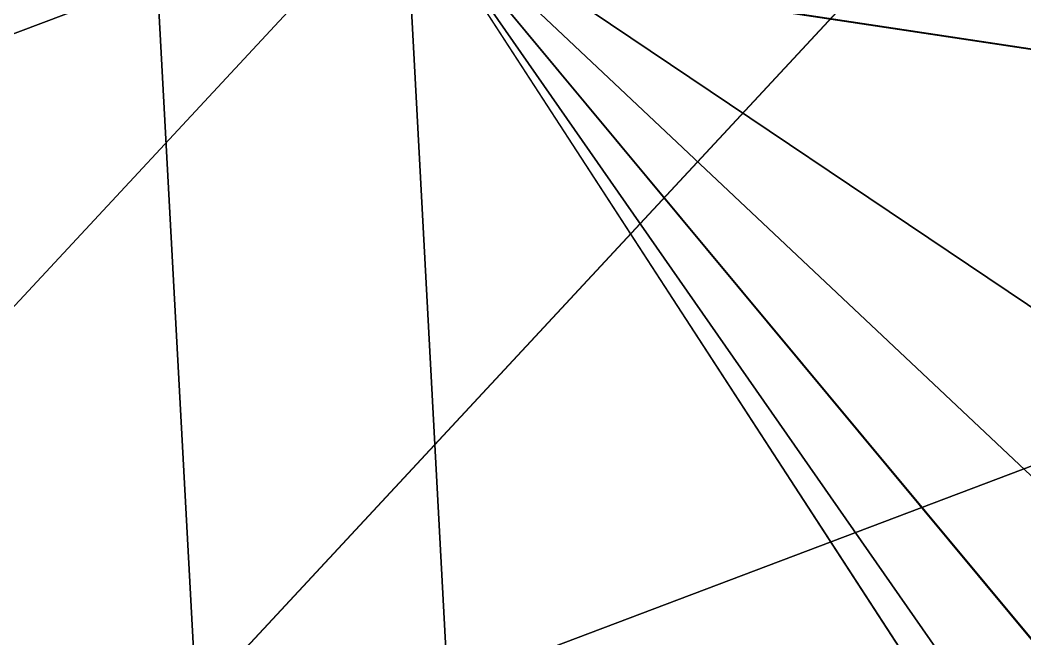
# Model space of a CAD drawing. Header units: metres. Extents: x 503497 to 504361, y 6966567 to 6966857.
# Drawn here: x 504124.9596 to 504125.2284, y 6966703.4119 to 6966703.5774 of the extents above; entities that cross this region are included whole.
import ezdxf

# ---------------------------------------------------------------- set-up
doc = ezdxf.new("R2010")
doc.units = ezdxf.units.M

msp = doc.modelspace()

# ---------------------------------------------------------------- linework, layer by layer
at = {"layer": 'SHADOW_APPROVED_20260111T072000'}
msp.add_lwpolyline([(504125.4218, 6966703.0603), (504125.0625, 6966703.6133), (504051.8887, 6966718.5173), (504052.248, 6966717.9643), (504125.4218, 6966703.0603)], close=True, dxfattribs=at)
msp.add_lwpolyline([(504124.6436, 6966689.8311), (504125.6223, 6966696.1052), (504122.7613, 6966696.5515), (504123.3955, 6966700.6171), (504123.6735, 6966701.1907), (504124.1841, 6966701.6081), (504124.6865, 6966701.7525), (504126.4679, 6966701.5261), (504126.6349, 6966702.5968), (504125.8564, 6966702.7697), (504125.4218, 6966703.0603), (504125.0625, 6966703.6133), (504124.9683, 6966704.1079), (504125.9354, 6966710.4181), (504127.8093, 6966710.1258), (504128.3574, 6966713.6393), (504140.8554, 6966711.6898), (504140.8554, 6966711.6898), (504140.7719, 6966711.1544), (504144.1851, 6966710.622), (504144.5661, 6966713.0647), (504153.1826, 6966711.7206), (504152.9477, 6966710.2148), (504167.8718, 6966707.8869)], dxfattribs=at)
at = {"layer": 'SHADOW_APPROVED_20260114T072400'}
msp.add_lwpolyline([(504125.4218, 6966703.0603), (504125.0625, 6966703.6133), (504053.0541, 6966717.252), (504053.4134, 6966716.699), (504125.4218, 6966703.0603)], close=True, dxfattribs=at)
msp.add_lwpolyline([(504124.6436, 6966689.8311), (504125.6223, 6966696.1052), (504122.7613, 6966696.5515), (504123.3955, 6966700.6171), (504123.6735, 6966701.1907), (504124.1841, 6966701.6081), (504124.6865, 6966701.7525), (504126.4679, 6966701.5261), (504126.6349, 6966702.5968), (504125.8564, 6966702.7697), (504125.4218, 6966703.0603), (504125.0625, 6966703.6133), (504124.9683, 6966704.1079), (504125.9354, 6966710.4181), (504127.8093, 6966710.1258), (504128.3574, 6966713.6393), (504140.8554, 6966711.6898), (504140.8554, 6966711.6898), (504140.7719, 6966711.1544), (504144.1851, 6966710.622), (504144.5661, 6966713.0647), (504153.1826, 6966711.7206), (504152.9477, 6966710.2148), (504167.8718, 6966707.8869)], dxfattribs=at)
at = {"layer": 'SHADOW_APPROVED_20260122T071500'}
msp.add_lwpolyline([(504125.4218, 6966703.0603), (504125.0625, 6966703.6133), (504042.496, 6966718.3814), (504042.8553, 6966717.8284), (504125.4218, 6966703.0603)], close=True, dxfattribs=at)
msp.add_lwpolyline([(504124.6436, 6966689.8311), (504125.6223, 6966696.1052), (504122.7613, 6966696.5515), (504123.3955, 6966700.6171), (504123.6735, 6966701.1907), (504124.1841, 6966701.6081), (504124.6865, 6966701.7525), (504126.4679, 6966701.5261), (504126.6349, 6966702.5968), (504125.8564, 6966702.7697), (504125.4218, 6966703.0603), (504125.0625, 6966703.6133), (504124.9683, 6966704.1079), (504125.9354, 6966710.4181), (504127.8093, 6966710.1258), (504128.3574, 6966713.6393), (504140.8554, 6966711.6898), (504140.8554, 6966711.6898), (504140.7719, 6966711.1544), (504144.1851, 6966710.622), (504144.5661, 6966713.0647), (504153.1826, 6966711.7206), (504152.9477, 6966710.2148), (504167.8718, 6966707.8869)], dxfattribs=at)
at = {"layer": 'SHADOW_APPROVED_20260124T072500'}
msp.add_lwpolyline([(504125.4218, 6966703.0603), (504125.0625, 6966703.6133), (504048.8194, 6966715.3283), (504049.1787, 6966714.7753), (504125.4218, 6966703.0603)], close=True, dxfattribs=at)
msp.add_lwpolyline([(504124.6436, 6966689.8311), (504125.6223, 6966696.1052), (504122.7613, 6966696.5515), (504123.3955, 6966700.6171), (504123.6735, 6966701.1907), (504124.1841, 6966701.6081), (504124.6865, 6966701.7525), (504126.4679, 6966701.5261), (504126.6349, 6966702.5968), (504125.8564, 6966702.7697), (504125.4218, 6966703.0603), (504125.0625, 6966703.6133), (504124.9683, 6966704.1079), (504125.9354, 6966710.4181), (504127.8093, 6966710.1258), (504128.3574, 6966713.6393), (504140.8554, 6966711.6898), (504140.8554, 6966711.6898), (504140.7719, 6966711.1544), (504144.1851, 6966710.622), (504144.5661, 6966713.0647), (504153.1826, 6966711.7206), (504152.9477, 6966710.2148), (504167.8718, 6966707.8869)], dxfattribs=at)
at = {"layer": 'SHADOW_APPROVED_20260126T071100'}
msp.add_lwpolyline([(504125.4218, 6966703.0603), (504125.0625, 6966703.6133), (504036.6374, 6966718.6591), (504036.9967, 6966718.1061), (504125.4218, 6966703.0603)], close=True, dxfattribs=at)
msp.add_lwpolyline([(504124.6436, 6966689.8311), (504125.6223, 6966696.1052), (504122.7613, 6966696.5515), (504123.3955, 6966700.6171), (504123.6735, 6966701.1907), (504124.1841, 6966701.6081), (504124.6865, 6966701.7525), (504126.4679, 6966701.5261), (504126.6349, 6966702.5968), (504125.8564, 6966702.7697), (504125.4218, 6966703.0603), (504125.0625, 6966703.6133), (504124.9683, 6966704.1079), (504125.9354, 6966710.4181), (504127.8093, 6966710.1258), (504128.3574, 6966713.6393), (504140.8554, 6966711.6898), (504140.8554, 6966711.6898), (504140.7719, 6966711.1544), (504144.1851, 6966710.622), (504144.5661, 6966713.0647), (504153.1826, 6966711.7206), (504152.9477, 6966710.2148), (504167.8718, 6966707.8869)], dxfattribs=at)
at = {"layer": 'SHADOW_APPROVED_20260127T071900'}
for points in [[(504125.4218, 6966703.0603), (504125.0625, 6966703.6133), (504042.7196, 6966716.1059), (504043.0789, 6966715.5529), (504125.4218, 6966703.0603)], [(504169.4022, 6966697.2624), (504169.4593, 6966696.8594), (504087.1164, 6966709.352), (504087.0593, 6966709.755), (504169.4022, 6966697.2624)], [(504169.4593, 6966696.8594), (504167.3244, 6966683.1734), (504084.9815, 6966695.666), (504087.1164, 6966709.352), (504169.4593, 6966696.8594)]]:
    msp.add_lwpolyline(points, close=True, dxfattribs=at)
msp.add_lwpolyline([(504124.6436, 6966689.8311), (504125.6223, 6966696.1052), (504122.7613, 6966696.5515), (504123.3955, 6966700.6171), (504123.6735, 6966701.1907), (504124.1841, 6966701.6081), (504124.6865, 6966701.7525), (504126.4679, 6966701.5261), (504126.6349, 6966702.5968), (504125.8564, 6966702.7697), (504125.4218, 6966703.0603), (504125.0625, 6966703.6133), (504124.9683, 6966704.1079), (504125.9354, 6966710.4181), (504127.8093, 6966710.1258), (504128.3574, 6966713.6393), (504140.8554, 6966711.6898), (504140.8554, 6966711.6898), (504140.7719, 6966711.1544), (504144.1851, 6966710.622), (504144.5661, 6966713.0647), (504153.1826, 6966711.7206), (504152.9477, 6966710.2148), (504167.8718, 6966707.8869)], dxfattribs=at)
at = {"layer": 'SHADOW_APPROVED_20260129T071100'}
msp.add_lwpolyline([(504125.4218, 6966703.0603), (504125.0625, 6966703.6133), (504034.6168, 6966717.8321), (504034.9761, 6966717.2791), (504125.4218, 6966703.0603)], close=True, dxfattribs=at)
msp.add_lwpolyline([(504124.6436, 6966689.8311), (504125.6223, 6966696.1052), (504122.7613, 6966696.5515), (504123.3955, 6966700.6171), (504123.6735, 6966701.1907), (504124.1841, 6966701.6081), (504124.6865, 6966701.7525), (504126.4679, 6966701.5261), (504126.6349, 6966702.5968), (504125.8564, 6966702.7697), (504125.4218, 6966703.0603), (504125.0625, 6966703.6133), (504124.9683, 6966704.1079), (504125.9354, 6966710.4181), (504127.8093, 6966710.1258), (504128.3574, 6966713.6393), (504140.8554, 6966711.6898), (504140.8554, 6966711.6898), (504140.7719, 6966711.1544), (504144.1851, 6966710.622), (504144.5661, 6966713.0647), (504153.1826, 6966711.7206), (504152.9477, 6966710.2148), (504167.8718, 6966707.8869)], dxfattribs=at)
at = {"layer": 'SHADOW_APPROVED_20260130T071100'}
msp.add_lwpolyline([(504125.4218, 6966703.0603), (504125.0625, 6966703.6133), (504033.9306, 6966717.5275), (504034.2899, 6966716.9745), (504125.4218, 6966703.0603)], close=True, dxfattribs=at)
msp.add_lwpolyline([(504124.6436, 6966689.8311), (504125.6223, 6966696.1052), (504122.7613, 6966696.5515), (504123.3955, 6966700.6171), (504123.6735, 6966701.1907), (504124.1841, 6966701.6081), (504124.6865, 6966701.7525), (504126.4679, 6966701.5261), (504126.6349, 6966702.5968), (504125.8564, 6966702.7697), (504125.4218, 6966703.0603), (504125.0625, 6966703.6133), (504124.9683, 6966704.1079), (504125.9354, 6966710.4181), (504127.8093, 6966710.1258), (504128.3574, 6966713.6393), (504140.8554, 6966711.6898), (504140.8554, 6966711.6898), (504140.7719, 6966711.1544), (504144.1851, 6966710.622), (504144.5661, 6966713.0647), (504153.1826, 6966711.7206), (504152.9477, 6966710.2148), (504167.8718, 6966707.8869)], dxfattribs=at)
at = {"layer": 'SHADOW_APPROVED_20260203T070000'}
msp.add_lwpolyline([(504125.4218, 6966703.0603), (504125.0625, 6966703.6133), (504019.0383, 6966719.9147), (504019.3976, 6966719.3617), (504125.4218, 6966703.0603)], close=True, dxfattribs=at)
msp.add_lwpolyline([(504124.6436, 6966689.8311), (504125.6223, 6966696.1052), (504122.7613, 6966696.5515), (504123.3955, 6966700.6171), (504123.6735, 6966701.1907), (504124.1841, 6966701.6081), (504124.6865, 6966701.7525), (504126.4679, 6966701.5261), (504126.6349, 6966702.5968), (504125.8564, 6966702.7697), (504125.4218, 6966703.0603), (504125.0625, 6966703.6133), (504124.9683, 6966704.1079), (504125.9354, 6966710.4181), (504127.8093, 6966710.1258), (504128.3574, 6966713.6393), (504140.8554, 6966711.6898), (504140.8554, 6966711.6898), (504140.7719, 6966711.1544), (504144.1851, 6966710.622), (504144.5661, 6966713.0647), (504153.1826, 6966711.7206), (504152.9477, 6966710.2148), (504167.8718, 6966707.8869)], dxfattribs=at)
at = {"layer": 'SHADOW_APPROVED_20260314T074000'}
msp.add_lwpolyline([(504124.6436, 6966689.8311), (504125.6223, 6966696.1052), (504122.7613, 6966696.5515), (504123.3955, 6966700.6171), (504123.6735, 6966701.1907), (504124.1841, 6966701.6081), (504124.6865, 6966701.7525), (504126.4679, 6966701.5261), (504126.6349, 6966702.5968), (504125.8564, 6966702.7697), (504125.4218, 6966703.0603), (504125.0625, 6966703.6133), (504124.9683, 6966704.1079), (504125.9354, 6966710.4181), (504127.8093, 6966710.1258), (504128.3574, 6966713.6393), (504140.8554, 6966711.6898), (504140.8554, 6966711.6898), (504140.7719, 6966711.1544), (504144.1851, 6966710.622), (504144.5661, 6966713.0647), (504153.1826, 6966711.7206), (504152.9477, 6966710.2148), (504167.8718, 6966707.8869)], dxfattribs=at)
msp.add_lwpolyline([(504125.4218, 6966703.0603), (504125.0625, 6966703.6133), (504037.308, 6966688.1569), (504037.6673, 6966687.6039), (504125.4218, 6966703.0603)], close=True, dxfattribs=at)
at = {"layer": 'SHADOW_APPROVED_20260426T070000'}
msp.add_lwpolyline([(504124.6436, 6966689.8311), (504125.6223, 6966696.1052), (504122.7613, 6966696.5515), (504123.3955, 6966700.6171), (504123.6735, 6966701.1907), (504124.1841, 6966701.6081), (504124.6865, 6966701.7525), (504126.4679, 6966701.5261), (504126.6349, 6966702.5968), (504125.8564, 6966702.7697), (504125.4218, 6966703.0603), (504125.0625, 6966703.6133), (504124.9683, 6966704.1079), (504125.9354, 6966710.4181), (504127.8093, 6966710.1258), (504128.3574, 6966713.6393), (504140.8554, 6966711.6898), (504140.8554, 6966711.6898), (504140.7719, 6966711.1544), (504144.1851, 6966710.622), (504144.5661, 6966713.0647), (504153.1826, 6966711.7206), (504152.9477, 6966710.2148), (504167.8718, 6966707.8869)], dxfattribs=at)
for points in [[(504144.1851, 6966710.622), (504144.5661, 6966713.0647), (503927.4385, 6966631.0029), (503927.0575, 6966628.5602), (504144.1851, 6966710.622)], [(504140.7719, 6966711.1544), (504144.1851, 6966710.622), (503927.0575, 6966628.5602), (503923.6443, 6966629.0926), (504140.7719, 6966711.1544)], [(504125.0625, 6966703.6133), (504124.9683, 6966704.1079), (503907.8407, 6966622.0461), (503907.9349, 6966621.5515), (504125.0625, 6966703.6133)], [(504125.4218, 6966703.0603), (504125.0625, 6966703.6133), (503907.9349, 6966621.5515), (503908.2942, 6966620.9985), (504125.4218, 6966703.0603)]]:
    msp.add_lwpolyline(points, close=True, dxfattribs=at)
at = {"layer": 'SHADOW_APPROVED_20260621T090000'}
for points in [[(504149.9912, 6966730.2649), (504146.9294, 6966730.7425), (504082.943, 6966661.928), (504086.0048, 6966661.4504), (504149.9912, 6966730.2649)], [(504149.5371, 6966727.3537), (504149.9912, 6966730.2649), (504086.0048, 6966661.4504), (504085.5507, 6966658.5392), (504149.5371, 6966727.3537)], [(504125.0625, 6966703.6133), (504124.9683, 6966704.1079), (504066.452, 6966641.1763), (504066.5462, 6966640.6817), (504125.0625, 6966703.6133)], [(504125.4218, 6966703.0603), (504125.0625, 6966703.6133), (504066.5462, 6966640.6817), (504066.9055, 6966640.1287), (504125.4218, 6966703.0603)]]:
    msp.add_lwpolyline(points, close=True, dxfattribs=at)
msp.add_lwpolyline([(504124.6436, 6966689.8311), (504125.6223, 6966696.1052), (504122.7613, 6966696.5515), (504123.3955, 6966700.6171), (504123.6735, 6966701.1907), (504124.1841, 6966701.6081), (504124.6865, 6966701.7525), (504126.4679, 6966701.5261), (504126.6349, 6966702.5968), (504125.8564, 6966702.7697), (504125.4218, 6966703.0603), (504125.0625, 6966703.6133), (504124.9683, 6966704.1079), (504125.9354, 6966710.4181), (504127.8093, 6966710.1258), (504128.3574, 6966713.6393), (504140.8554, 6966711.6898), (504140.8554, 6966711.6898), (504140.7719, 6966711.1544), (504144.1851, 6966710.622), (504144.5661, 6966713.0647), (504153.1826, 6966711.7206), (504152.9477, 6966710.2148), (504167.8718, 6966707.8869)], dxfattribs=at)
at = {"layer": 'SHADOW_APPROVED_20260621T120000'}
msp.add_lwpolyline([(504124.6436, 6966689.8311), (504125.6223, 6966696.1052), (504122.7613, 6966696.5515), (504123.3955, 6966700.6171), (504123.6735, 6966701.1907), (504124.1841, 6966701.6081), (504124.6865, 6966701.7525), (504126.4679, 6966701.5261), (504126.6349, 6966702.5968), (504125.8564, 6966702.7697), (504125.4218, 6966703.0603), (504125.0625, 6966703.6133), (504124.9683, 6966704.1079), (504125.9354, 6966710.4181), (504127.8093, 6966710.1258), (504128.3574, 6966713.6393), (504140.8554, 6966711.6898), (504140.8554, 6966711.6898), (504140.7719, 6966711.1544), (504144.1851, 6966710.622), (504144.5661, 6966713.0647), (504153.1826, 6966711.7206), (504152.9477, 6966710.2148), (504167.8718, 6966707.8869)], dxfattribs=at)
for points in [[(504124.9683, 6966704.1079), (504125.9354, 6966710.4181), (504128.5564, 6966661.7453), (504127.5893, 6966655.4351), (504124.9683, 6966704.1079)], [(504125.0625, 6966703.6133), (504124.9683, 6966704.1079), (504127.5893, 6966655.4351), (504127.6835, 6966654.9405), (504125.0625, 6966703.6133)], [(504125.4218, 6966703.0603), (504125.0625, 6966703.6133), (504127.6835, 6966654.9405), (504128.0428, 6966654.3875), (504125.4218, 6966703.0603)]]:
    msp.add_lwpolyline(points, close=True, dxfattribs=at)
at = {"layer": 'SHADOW_APPROVED_20260621T140000'}
msp.add_lwpolyline([(504124.6436, 6966689.8311), (504125.6223, 6966696.1052), (504122.7613, 6966696.5515), (504123.3955, 6966700.6171), (504123.6735, 6966701.1907), (504124.1841, 6966701.6081), (504124.6865, 6966701.7525), (504126.4679, 6966701.5261), (504126.6349, 6966702.5968), (504125.8564, 6966702.7697), (504125.4218, 6966703.0603), (504125.0625, 6966703.6133), (504124.9683, 6966704.1079), (504125.9354, 6966710.4181), (504127.8093, 6966710.1258), (504128.3574, 6966713.6393), (504140.8554, 6966711.6898), (504140.8554, 6966711.6898), (504140.7719, 6966711.1544), (504144.1851, 6966710.622), (504144.5661, 6966713.0647), (504153.1826, 6966711.7206), (504152.9477, 6966710.2148), (504167.8718, 6966707.8869)], dxfattribs=at)
for points in [[(504125.0625, 6966703.6133), (504124.9683, 6966704.1079), (504163.878, 6966648.3019), (504163.9722, 6966647.8073), (504125.0625, 6966703.6133)], [(504125.4218, 6966703.0603), (504125.0625, 6966703.6133), (504163.9722, 6966647.8073), (504164.3315, 6966647.2543), (504125.4218, 6966703.0603)]]:
    msp.add_lwpolyline(points, close=True, dxfattribs=at)
at = {"layer": 'SHADOW_APPROVED_20260621T150000'}
msp.add_lwpolyline([(504124.6436, 6966689.8311), (504125.6223, 6966696.1052), (504122.7613, 6966696.5515), (504123.3955, 6966700.6171), (504123.6735, 6966701.1907), (504124.1841, 6966701.6081), (504124.6865, 6966701.7525), (504126.4679, 6966701.5261), (504126.6349, 6966702.5968), (504125.8564, 6966702.7697), (504125.4218, 6966703.0603), (504125.0625, 6966703.6133), (504124.9683, 6966704.1079), (504125.9354, 6966710.4181), (504127.8093, 6966710.1258), (504128.3574, 6966713.6393), (504140.8554, 6966711.6898), (504140.8554, 6966711.6898), (504140.7719, 6966711.1544), (504144.1851, 6966710.622), (504144.5661, 6966713.0647), (504153.1826, 6966711.7206), (504152.9477, 6966710.2148), (504167.8718, 6966707.8869)], dxfattribs=at)
for points in [[(504125.0625, 6966703.6133), (504124.9683, 6966704.1079), (504198.2484, 6966635.1051), (504198.3426, 6966634.6105), (504125.0625, 6966703.6133)], [(504125.4218, 6966703.0603), (504125.0625, 6966703.6133), (504198.3426, 6966634.6105), (504198.7019, 6966634.0575), (504125.4218, 6966703.0603)]]:
    msp.add_lwpolyline(points, close=True, dxfattribs=at)
at = {"layer": 'SHADOW_APPROVED_20260621T160000'}
msp.add_lwpolyline([(504124.6436, 6966689.8311), (504125.6223, 6966696.1052), (504122.7613, 6966696.5515), (504123.3955, 6966700.6171), (504123.6735, 6966701.1907), (504124.1841, 6966701.6081), (504124.6865, 6966701.7525), (504126.4679, 6966701.5261), (504126.6349, 6966702.5968), (504125.8564, 6966702.7697), (504125.4218, 6966703.0603), (504125.0625, 6966703.6133), (504124.9683, 6966704.1079), (504125.9354, 6966710.4181), (504127.8093, 6966710.1258), (504128.3574, 6966713.6393), (504140.8554, 6966711.6898), (504140.8554, 6966711.6898), (504140.7719, 6966711.1544), (504144.1851, 6966710.622), (504144.5661, 6966713.0647), (504153.1826, 6966711.7206), (504152.9477, 6966710.2148), (504167.8718, 6966707.8869)], dxfattribs=at)
for points in [[(504125.0625, 6966703.6133), (504124.9683, 6966704.1079), (504293.2245, 6966591.0081), (504293.3187, 6966590.5135), (504125.0625, 6966703.6133)], [(504125.4218, 6966703.0603), (504125.0625, 6966703.6133), (504293.3187, 6966590.5135), (504293.678, 6966589.9605), (504125.4218, 6966703.0603)]]:
    msp.add_lwpolyline(points, close=True, dxfattribs=at)
at = {"layer": 'SHADOW_APPROVED_20261019T053000'}
msp.add_lwpolyline([(504125.4218, 6966703.0603), (504125.0625, 6966703.6133), (503548.3068, 6966795.7461), (503548.6661, 6966795.1931), (504125.4218, 6966703.0603)], close=True, dxfattribs=at)
msp.add_lwpolyline([(504124.6436, 6966689.8311), (504125.6223, 6966696.1052), (504122.7613, 6966696.5515), (504123.3955, 6966700.6171), (504123.6735, 6966701.1907), (504124.1841, 6966701.6081), (504124.6865, 6966701.7525), (504126.4679, 6966701.5261), (504126.6349, 6966702.5968), (504125.8564, 6966702.7697), (504125.4218, 6966703.0603), (504125.0625, 6966703.6133), (504124.9683, 6966704.1079), (504125.9354, 6966710.4181), (504127.8093, 6966710.1258), (504128.3574, 6966713.6393), (504140.8554, 6966711.6898), (504140.8554, 6966711.6898), (504140.7719, 6966711.1544), (504144.1851, 6966710.622), (504144.5661, 6966713.0647), (504153.1826, 6966711.7206), (504152.9477, 6966710.2148), (504167.8718, 6966707.8869)], dxfattribs=at)
at = {"layer": 'SHADOW_APPROVED_20261112T063500'}
msp.add_lwpolyline([(504125.4218, 6966703.0603), (504125.0625, 6966703.6133), (504026.7842, 6966719.5675), (504027.1435, 6966719.0145), (504125.4218, 6966703.0603)], close=True, dxfattribs=at)
msp.add_lwpolyline([(504124.6436, 6966689.8311), (504125.6223, 6966696.1052), (504122.7613, 6966696.5515), (504123.3955, 6966700.6171), (504123.6735, 6966701.1907), (504124.1841, 6966701.6081), (504124.6865, 6966701.7525), (504126.4679, 6966701.5261), (504126.6349, 6966702.5968), (504125.8564, 6966702.7697), (504125.4218, 6966703.0603), (504125.0625, 6966703.6133), (504124.9683, 6966704.1079), (504125.9354, 6966710.4181), (504127.8093, 6966710.1258), (504128.3574, 6966713.6393), (504140.8554, 6966711.6898), (504140.8554, 6966711.6898), (504140.7719, 6966711.1544), (504144.1851, 6966710.622), (504144.5661, 6966713.0647), (504153.1826, 6966711.7206), (504152.9477, 6966710.2148), (504167.8718, 6966707.8869)], dxfattribs=at)
at = {"layer": 'SHADOW_APPROVED_20261113T063500'}
msp.add_lwpolyline([(504125.4218, 6966703.0603), (504125.0625, 6966703.6133), (504027.2524, 6966719.983), (504027.6117, 6966719.43), (504125.4218, 6966703.0603)], close=True, dxfattribs=at)
msp.add_lwpolyline([(504124.6436, 6966689.8311), (504125.6223, 6966696.1052), (504122.7613, 6966696.5515), (504123.3955, 6966700.6171), (504123.6735, 6966701.1907), (504124.1841, 6966701.6081), (504124.6865, 6966701.7525), (504126.4679, 6966701.5261), (504126.6349, 6966702.5968), (504125.8564, 6966702.7697), (504125.4218, 6966703.0603), (504125.0625, 6966703.6133), (504124.9683, 6966704.1079), (504125.9354, 6966710.4181), (504127.8093, 6966710.1258), (504128.3574, 6966713.6393), (504140.8554, 6966711.6898), (504140.8554, 6966711.6898), (504140.7719, 6966711.1544), (504144.1851, 6966710.622), (504144.5661, 6966713.0647), (504153.1826, 6966711.7206), (504152.9477, 6966710.2148), (504167.8718, 6966707.8869)], dxfattribs=at)
at = {"layer": 'SHADOW_APPROVED_20261122T065200'}
msp.add_lwpolyline([(504125.4218, 6966703.0603), (504125.0625, 6966703.6133), (504044.8984, 6966718.0641), (504045.2577, 6966717.5111), (504125.4218, 6966703.0603)], close=True, dxfattribs=at)
msp.add_lwpolyline([(504124.6436, 6966689.8311), (504125.6223, 6966696.1052), (504122.7613, 6966696.5515), (504123.3955, 6966700.6171), (504123.6735, 6966701.1907), (504124.1841, 6966701.6081), (504124.6865, 6966701.7525), (504126.4679, 6966701.5261), (504126.6349, 6966702.5968), (504125.8564, 6966702.7697), (504125.4218, 6966703.0603), (504125.0625, 6966703.6133), (504124.9683, 6966704.1079), (504125.9354, 6966710.4181), (504127.8093, 6966710.1258), (504128.3574, 6966713.6393), (504140.8554, 6966711.6898), (504140.8554, 6966711.6898), (504140.7719, 6966711.1544), (504144.1851, 6966710.622), (504144.5661, 6966713.0647), (504153.1826, 6966711.7206), (504152.9477, 6966710.2148), (504167.8718, 6966707.8869)], dxfattribs=at)
at = {"layer": 'SHADOW_APPROVED_20261123T070300'}
msp.add_lwpolyline([(504125.4218, 6966703.0603), (504125.0625, 6966703.6133), (504052.6656, 6966715.6198), (504053.0249, 6966715.0668), (504125.4218, 6966703.0603)], close=True, dxfattribs=at)
msp.add_lwpolyline([(504124.6436, 6966689.8311), (504125.6223, 6966696.1052), (504122.7613, 6966696.5515), (504123.3955, 6966700.6171), (504123.6735, 6966701.1907), (504124.1841, 6966701.6081), (504124.6865, 6966701.7525), (504126.4679, 6966701.5261), (504126.6349, 6966702.5968), (504125.8564, 6966702.7697), (504125.4218, 6966703.0603), (504125.0625, 6966703.6133), (504124.9683, 6966704.1079), (504125.9354, 6966710.4181), (504127.8093, 6966710.1258), (504128.3574, 6966713.6393), (504140.8554, 6966711.6898), (504140.8554, 6966711.6898), (504140.7719, 6966711.1544), (504144.1851, 6966710.622), (504144.5661, 6966713.0647), (504153.1826, 6966711.7206), (504152.9477, 6966710.2148), (504167.8718, 6966707.8869)], dxfattribs=at)
at = {"layer": 'SHADOW_APPROVED_20261221T090000'}
msp.add_lwpolyline([(504124.6436, 6966689.8311), (504125.6223, 6966696.1052), (504122.7613, 6966696.5515), (504123.3955, 6966700.6171), (504123.6735, 6966701.1907), (504124.1841, 6966701.6081), (504124.6865, 6966701.7525), (504126.4679, 6966701.5261), (504126.6349, 6966702.5968), (504125.8564, 6966702.7697), (504125.4218, 6966703.0603), (504125.0625, 6966703.6133), (504124.9683, 6966704.1079), (504125.9354, 6966710.4181), (504127.8093, 6966710.1258), (504128.3574, 6966713.6393), (504140.8554, 6966711.6898), (504140.8554, 6966711.6898), (504140.7719, 6966711.1544), (504144.1851, 6966710.622), (504144.5661, 6966713.0647), (504153.1826, 6966711.7206), (504152.9477, 6966710.2148), (504167.8718, 6966707.8869)], dxfattribs=at)
msp.add_lwpolyline([(504125.4218, 6966703.0603), (504125.0625, 6966703.6133), (504094.8078, 6966705.4127), (504095.1671, 6966704.8597), (504125.4218, 6966703.0603)], close=True, dxfattribs=at)
at = {"layer": 'SHADOW_APPROVED_20261221T120000'}
msp.add_lwpolyline([(504124.6436, 6966689.8311), (504125.6223, 6966696.1052), (504122.7613, 6966696.5515), (504123.3955, 6966700.6171), (504123.6735, 6966701.1907), (504124.1841, 6966701.6081), (504124.6865, 6966701.7525), (504126.4679, 6966701.5261), (504126.6349, 6966702.5968), (504125.8564, 6966702.7697), (504125.4218, 6966703.0603), (504125.0625, 6966703.6133), (504124.9683, 6966704.1079), (504125.9354, 6966710.4181), (504127.8093, 6966710.1258), (504128.3574, 6966713.6393), (504140.8554, 6966711.6898), (504140.8554, 6966711.6898), (504140.7719, 6966711.1544), (504144.1851, 6966710.622), (504144.5661, 6966713.0647), (504153.1826, 6966711.7206), (504152.9477, 6966710.2148), (504167.8718, 6966707.8869)], dxfattribs=at)
for points in [[(504125.0625, 6966703.6133), (504124.9683, 6966704.1079), (504127.2408, 6966701.3771), (504127.335, 6966700.8825), (504125.0625, 6966703.6133)], [(504125.4218, 6966703.0603), (504125.0625, 6966703.6133), (504127.335, 6966700.8825), (504127.6943, 6966700.3295), (504125.4218, 6966703.0603)]]:
    msp.add_lwpolyline(points, close=True, dxfattribs=at)
at = {"layer": 'SHADOW_APPROVED_20261221T150000'}
msp.add_lwpolyline([(504124.6436, 6966689.8311), (504125.6223, 6966696.1052), (504122.7613, 6966696.5515), (504123.3955, 6966700.6171), (504123.6735, 6966701.1907), (504124.1841, 6966701.6081), (504124.6865, 6966701.7525), (504126.4679, 6966701.5261), (504126.6349, 6966702.5968), (504125.8564, 6966702.7697), (504125.4218, 6966703.0603), (504125.0625, 6966703.6133), (504124.9683, 6966704.1079), (504125.9354, 6966710.4181), (504127.8093, 6966710.1258), (504128.3574, 6966713.6393), (504140.8554, 6966711.6898), (504140.8554, 6966711.6898), (504140.7719, 6966711.1544), (504144.1851, 6966710.622), (504144.5661, 6966713.0647), (504153.1826, 6966711.7206), (504152.9477, 6966710.2148), (504167.8718, 6966707.8869)], dxfattribs=at)
msp.add_lwpolyline([(504125.4218, 6966703.0603), (504125.0625, 6966703.6133), (504162.7564, 6966707.6336), (504163.1157, 6966707.0806), (504125.4218, 6966703.0603)], close=True, dxfattribs=at)
at = {"layer": 'SHADOW_APPROVED_20261221T160000'}
msp.add_lwpolyline([(504125.4218, 6966703.0603), (504125.0625, 6966703.6133), (504184.6243, 6966715.5651), (504184.9836, 6966715.0121), (504125.4218, 6966703.0603)], close=True, dxfattribs=at)
msp.add_lwpolyline([(504124.6436, 6966689.8311), (504125.6223, 6966696.1052), (504122.7613, 6966696.5515), (504123.3955, 6966700.6171), (504123.6735, 6966701.1907), (504124.1841, 6966701.6081), (504124.6865, 6966701.7525), (504126.4679, 6966701.5261), (504126.6349, 6966702.5968), (504125.8564, 6966702.7697), (504125.4218, 6966703.0603), (504125.0625, 6966703.6133), (504124.9683, 6966704.1079), (504125.9354, 6966710.4181), (504127.8093, 6966710.1258), (504128.3574, 6966713.6393), (504140.8554, 6966711.6898), (504140.8554, 6966711.6898), (504140.7719, 6966711.1544), (504144.1851, 6966710.622), (504144.5661, 6966713.0647), (504153.1826, 6966711.7206), (504152.9477, 6966710.2148), (504167.8718, 6966707.8869)], dxfattribs=at)
at = {"layer": 'SHADOW_APPROVED_20261221T170000'}
msp.add_lwpolyline([(504125.4218, 6966703.0603), (504125.0625, 6966703.6133), (504228.2624, 6966734.5009), (504228.6217, 6966733.9479), (504125.4218, 6966703.0603)], close=True, dxfattribs=at)
msp.add_lwpolyline([(504124.6436, 6966689.8311), (504125.6223, 6966696.1052), (504122.7613, 6966696.5515), (504123.3955, 6966700.6171), (504123.6735, 6966701.1907), (504124.1841, 6966701.6081), (504124.6865, 6966701.7525), (504126.4679, 6966701.5261), (504126.6349, 6966702.5968), (504125.8564, 6966702.7697), (504125.4218, 6966703.0603), (504125.0625, 6966703.6133), (504124.9683, 6966704.1079), (504125.9354, 6966710.4181), (504127.8093, 6966710.1258), (504128.3574, 6966713.6393), (504140.8554, 6966711.6898), (504140.8554, 6966711.6898), (504140.7719, 6966711.1544), (504144.1851, 6966710.622), (504144.5661, 6966713.0647), (504153.1826, 6966711.7206), (504152.9477, 6966710.2148), (504167.8718, 6966707.8869)], dxfattribs=at)
at = {"layer": 'SHADOW_COMPARATOR_RL48_20260111T072000'}
msp.add_lwpolyline([(504124.6436, 6966689.8311), (504125.6223, 6966696.1052), (504122.7613, 6966696.5515), (504123.3955, 6966700.6171), (504123.6735, 6966701.1907), (504124.1841, 6966701.6081), (504124.6865, 6966701.7525), (504126.4679, 6966701.5261), (504126.6349, 6966702.5968), (504125.8564, 6966702.7697), (504125.4218, 6966703.0603), (504125.0625, 6966703.6133), (504124.9683, 6966704.1079), (504125.9354, 6966710.4181), (504127.8093, 6966710.1258), (504128.3574, 6966713.6393), (504140.8554, 6966711.6898), (504140.8554, 6966711.6898), (504140.7719, 6966711.1544), (504144.1851, 6966710.622), (504144.5661, 6966713.0647), (504153.1826, 6966711.7206), (504152.9477, 6966710.2148), (504167.8718, 6966707.8869)], dxfattribs=at)
msp.add_lwpolyline([(504125.4218, 6966703.0603), (504125.0625, 6966703.6133), (504079.4352, 6966712.9067), (504079.7945, 6966712.3537), (504125.4218, 6966703.0603)], close=True, dxfattribs=at)
at = {"layer": 'SHADOW_COMPARATOR_RL48_20260114T072400'}
msp.add_lwpolyline([(504124.6436, 6966689.8311), (504125.6223, 6966696.1052), (504122.7613, 6966696.5515), (504123.3955, 6966700.6171), (504123.6735, 6966701.1907), (504124.1841, 6966701.6081), (504124.6865, 6966701.7525), (504126.4679, 6966701.5261), (504126.6349, 6966702.5968), (504125.8564, 6966702.7697), (504125.4218, 6966703.0603), (504125.0625, 6966703.6133), (504124.9683, 6966704.1079), (504125.9354, 6966710.4181), (504127.8093, 6966710.1258), (504128.3574, 6966713.6393), (504140.8554, 6966711.6898), (504140.8554, 6966711.6898), (504140.7719, 6966711.1544), (504144.1851, 6966710.622), (504144.5661, 6966713.0647), (504153.1826, 6966711.7206), (504152.9477, 6966710.2148), (504167.8718, 6966707.8869)], dxfattribs=at)
msp.add_lwpolyline([(504125.4218, 6966703.0603), (504125.0625, 6966703.6133), (504080.1619, 6966712.1177), (504080.5212, 6966711.5647), (504125.4218, 6966703.0603)], close=True, dxfattribs=at)
at = {"layer": 'SHADOW_COMPARATOR_RL48_20260122T071500'}
msp.add_lwpolyline([(504124.6436, 6966689.8311), (504125.6223, 6966696.1052), (504122.7613, 6966696.5515), (504123.3955, 6966700.6171), (504123.6735, 6966701.1907), (504124.1841, 6966701.6081), (504124.6865, 6966701.7525), (504126.4679, 6966701.5261), (504126.6349, 6966702.5968), (504125.8564, 6966702.7697), (504125.4218, 6966703.0603), (504125.0625, 6966703.6133), (504124.9683, 6966704.1079), (504125.9354, 6966710.4181), (504127.8093, 6966710.1258), (504128.3574, 6966713.6393), (504140.8554, 6966711.6898), (504140.8554, 6966711.6898), (504140.7719, 6966711.1544), (504144.1851, 6966710.622), (504144.5661, 6966713.0647), (504153.1826, 6966711.7206), (504152.9477, 6966710.2148), (504167.8718, 6966707.8869)], dxfattribs=at)
msp.add_lwpolyline([(504125.4218, 6966703.0603), (504125.0625, 6966703.6133), (504073.5784, 6966712.8219), (504073.9377, 6966712.2689), (504125.4218, 6966703.0603)], close=True, dxfattribs=at)
at = {"layer": 'SHADOW_COMPARATOR_RL48_20260124T072500'}
msp.add_lwpolyline([(504124.6436, 6966689.8311), (504125.6223, 6966696.1052), (504122.7613, 6966696.5515), (504123.3955, 6966700.6171), (504123.6735, 6966701.1907), (504124.1841, 6966701.6081), (504124.6865, 6966701.7525), (504126.4679, 6966701.5261), (504126.6349, 6966702.5968), (504125.8564, 6966702.7697), (504125.4218, 6966703.0603), (504125.0625, 6966703.6133), (504124.9683, 6966704.1079), (504125.9354, 6966710.4181), (504127.8093, 6966710.1258), (504128.3574, 6966713.6393), (504140.8554, 6966711.6898), (504140.8554, 6966711.6898), (504140.7719, 6966711.1544), (504144.1851, 6966710.622), (504144.5661, 6966713.0647), (504153.1826, 6966711.7206), (504152.9477, 6966710.2148), (504167.8718, 6966707.8869)], dxfattribs=at)
msp.add_lwpolyline([(504125.4218, 6966703.0603), (504125.0625, 6966703.6133), (504077.5213, 6966710.9182), (504077.8806, 6966710.3652), (504125.4218, 6966703.0603)], close=True, dxfattribs=at)
at = {"layer": 'SHADOW_COMPARATOR_RL48_20260126T071100'}
msp.add_lwpolyline([(504124.6436, 6966689.8311), (504125.6223, 6966696.1052), (504122.7613, 6966696.5515), (504123.3955, 6966700.6171), (504123.6735, 6966701.1907), (504124.1841, 6966701.6081), (504124.6865, 6966701.7525), (504126.4679, 6966701.5261), (504126.6349, 6966702.5968), (504125.8564, 6966702.7697), (504125.4218, 6966703.0603), (504125.0625, 6966703.6133), (504124.9683, 6966704.1079), (504125.9354, 6966710.4181), (504127.8093, 6966710.1258), (504128.3574, 6966713.6393), (504140.8554, 6966711.6898), (504140.8554, 6966711.6898), (504140.7719, 6966711.1544), (504144.1851, 6966710.622), (504144.5661, 6966713.0647), (504153.1826, 6966711.7206), (504152.9477, 6966710.2148), (504167.8718, 6966707.8869)], dxfattribs=at)
msp.add_lwpolyline([(504125.4218, 6966703.0603), (504125.0625, 6966703.6133), (504069.9253, 6966712.9951), (504070.2846, 6966712.4421), (504125.4218, 6966703.0603)], close=True, dxfattribs=at)
at = {"layer": 'SHADOW_COMPARATOR_RL48_20260127T071900'}
msp.add_lwpolyline([(504124.6436, 6966689.8311), (504125.6223, 6966696.1052), (504122.7613, 6966696.5515), (504123.3955, 6966700.6171), (504123.6735, 6966701.1907), (504124.1841, 6966701.6081), (504124.6865, 6966701.7525), (504126.4679, 6966701.5261), (504126.6349, 6966702.5968), (504125.8564, 6966702.7697), (504125.4218, 6966703.0603), (504125.0625, 6966703.6133), (504124.9683, 6966704.1079), (504125.9354, 6966710.4181), (504127.8093, 6966710.1258), (504128.3574, 6966713.6393), (504140.8554, 6966711.6898), (504140.8554, 6966711.6898), (504140.7719, 6966711.1544), (504144.1851, 6966710.622), (504144.5661, 6966713.0647), (504153.1826, 6966711.7206), (504152.9477, 6966710.2148), (504167.8718, 6966707.8869)], dxfattribs=at)
for points in [[(504125.4218, 6966703.0603), (504125.0625, 6966703.6133), (504073.7178, 6966711.403), (504074.0771, 6966710.85), (504125.4218, 6966703.0603)], [(504169.4022, 6966697.2624), (504169.4593, 6966696.8594), (504118.1146, 6966704.6491), (504118.0575, 6966705.0521), (504169.4022, 6966697.2624)], [(504169.4593, 6966696.8594), (504167.3244, 6966683.1734), (504115.9797, 6966690.9631), (504118.1146, 6966704.6491), (504169.4593, 6966696.8594)]]:
    msp.add_lwpolyline(points, close=True, dxfattribs=at)
at = {"layer": 'SHADOW_COMPARATOR_RL48_20260129T071100'}
msp.add_lwpolyline([(504124.6436, 6966689.8311), (504125.6223, 6966696.1052), (504122.7613, 6966696.5515), (504123.3955, 6966700.6171), (504123.6735, 6966701.1907), (504124.1841, 6966701.6081), (504124.6865, 6966701.7525), (504126.4679, 6966701.5261), (504126.6349, 6966702.5968), (504125.8564, 6966702.7697), (504125.4218, 6966703.0603), (504125.0625, 6966703.6133), (504124.9683, 6966704.1079), (504125.9354, 6966710.4181), (504127.8093, 6966710.1258), (504128.3574, 6966713.6393), (504140.8554, 6966711.6898), (504140.8554, 6966711.6898), (504140.7719, 6966711.1544), (504144.1851, 6966710.622), (504144.5661, 6966713.0647), (504153.1826, 6966711.7206), (504152.9477, 6966710.2148), (504167.8718, 6966707.8869)], dxfattribs=at)
msp.add_lwpolyline([(504125.4218, 6966703.0603), (504125.0625, 6966703.6133), (504068.6653, 6966712.4794), (504069.0246, 6966711.9264), (504125.4218, 6966703.0603)], close=True, dxfattribs=at)
at = {"layer": 'SHADOW_COMPARATOR_RL48_20260130T071100'}
msp.add_lwpolyline([(504124.6436, 6966689.8311), (504125.6223, 6966696.1052), (504122.7613, 6966696.5515), (504123.3955, 6966700.6171), (504123.6735, 6966701.1907), (504124.1841, 6966701.6081), (504124.6865, 6966701.7525), (504126.4679, 6966701.5261), (504126.6349, 6966702.5968), (504125.8564, 6966702.7697), (504125.4218, 6966703.0603), (504125.0625, 6966703.6133), (504124.9683, 6966704.1079), (504125.9354, 6966710.4181), (504127.8093, 6966710.1258), (504128.3574, 6966713.6393), (504140.8554, 6966711.6898), (504140.8554, 6966711.6898), (504140.7719, 6966711.1544), (504144.1851, 6966710.622), (504144.5661, 6966713.0647), (504153.1826, 6966711.7206), (504152.9477, 6966710.2148), (504167.8718, 6966707.8869)], dxfattribs=at)
msp.add_lwpolyline([(504125.4218, 6966703.0603), (504125.0625, 6966703.6133), (504068.2374, 6966712.2895), (504068.5967, 6966711.7365), (504125.4218, 6966703.0603)], close=True, dxfattribs=at)
at = {"layer": 'SHADOW_COMPARATOR_RL48_20260203T070000'}
msp.add_lwpolyline([(504125.4218, 6966703.0603), (504125.0625, 6966703.6133), (504058.9514, 6966713.778), (504059.3107, 6966713.225), (504125.4218, 6966703.0603)], close=True, dxfattribs=at)
msp.add_lwpolyline([(504124.6436, 6966689.8311), (504125.6223, 6966696.1052), (504122.7613, 6966696.5515), (504123.3955, 6966700.6171), (504123.6735, 6966701.1907), (504124.1841, 6966701.6081), (504124.6865, 6966701.7525), (504126.4679, 6966701.5261), (504126.6349, 6966702.5968), (504125.8564, 6966702.7697), (504125.4218, 6966703.0603), (504125.0625, 6966703.6133), (504124.9683, 6966704.1079), (504125.9354, 6966710.4181), (504127.8093, 6966710.1258), (504128.3574, 6966713.6393), (504140.8554, 6966711.6898), (504140.8554, 6966711.6898), (504140.7719, 6966711.1544), (504144.1851, 6966710.622), (504144.5661, 6966713.0647), (504153.1826, 6966711.7206), (504152.9477, 6966710.2148), (504167.8718, 6966707.8869)], dxfattribs=at)
at = {"layer": 'SHADOW_COMPARATOR_RL48_20260314T074000'}
msp.add_lwpolyline([(504124.6436, 6966689.8311), (504125.6223, 6966696.1052), (504122.7613, 6966696.5515), (504123.3955, 6966700.6171), (504123.6735, 6966701.1907), (504124.1841, 6966701.6081), (504124.6865, 6966701.7525), (504126.4679, 6966701.5261), (504126.6349, 6966702.5968), (504125.8564, 6966702.7697), (504125.4218, 6966703.0603), (504125.0625, 6966703.6133), (504124.9683, 6966704.1079), (504125.9354, 6966710.4181), (504127.8093, 6966710.1258), (504128.3574, 6966713.6393), (504140.8554, 6966711.6898), (504140.8554, 6966711.6898), (504140.7719, 6966711.1544), (504144.1851, 6966710.622), (504144.5661, 6966713.0647), (504153.1826, 6966711.7206), (504152.9477, 6966710.2148), (504167.8718, 6966707.8869)], dxfattribs=at)
msp.add_lwpolyline([(504125.4218, 6966703.0603), (504125.0625, 6966703.6133), (504070.3434, 6966693.9755), (504070.7027, 6966693.4225), (504125.4218, 6966703.0603)], close=True, dxfattribs=at)
at = {"layer": 'SHADOW_COMPARATOR_RL48_20260426T070000'}
msp.add_lwpolyline([(504124.6436, 6966689.8311), (504125.6223, 6966696.1052), (504122.7613, 6966696.5515), (504123.3955, 6966700.6171), (504123.6735, 6966701.1907), (504124.1841, 6966701.6081), (504124.6865, 6966701.7525), (504126.4679, 6966701.5261), (504126.6349, 6966702.5968), (504125.8564, 6966702.7697), (504125.4218, 6966703.0603), (504125.0625, 6966703.6133), (504124.9683, 6966704.1079), (504125.9354, 6966710.4181), (504127.8093, 6966710.1258), (504128.3574, 6966713.6393), (504140.8554, 6966711.6898), (504140.8554, 6966711.6898), (504140.7719, 6966711.1544), (504144.1851, 6966710.622), (504144.5661, 6966713.0647), (504153.1826, 6966711.7206), (504152.9477, 6966710.2148), (504167.8718, 6966707.8869)], dxfattribs=at)
for points in [[(504144.1851, 6966710.622), (504144.5661, 6966713.0647), (504009.1768, 6966661.8953), (504008.7958, 6966659.4526), (504144.1851, 6966710.622)], [(504140.7719, 6966711.1544), (504144.1851, 6966710.622), (504008.7958, 6966659.4526), (504005.3826, 6966659.985), (504140.7719, 6966711.1544)], [(504125.0625, 6966703.6133), (504124.9683, 6966704.1079), (503989.579, 6966652.9385), (503989.6732, 6966652.4439), (504125.0625, 6966703.6133)], [(504125.4218, 6966703.0603), (504125.0625, 6966703.6133), (503989.6732, 6966652.4439), (503990.0325, 6966651.8909), (504125.4218, 6966703.0603)]]:
    msp.add_lwpolyline(points, close=True, dxfattribs=at)
at = {"layer": 'SHADOW_COMPARATOR_RL48_20260621T090000'}
for points in [[(504149.9912, 6966730.2649), (504146.9294, 6966730.7425), (504110.4417, 6966691.5017), (504113.5035, 6966691.0241), (504149.9912, 6966730.2649)], [(504149.5371, 6966727.3537), (504149.9912, 6966730.2649), (504113.5035, 6966691.0241), (504113.0494, 6966688.1129), (504149.5371, 6966727.3537)], [(504125.0625, 6966703.6133), (504124.9683, 6966704.1079), (504088.4806, 6966664.8671), (504088.5748, 6966664.3725), (504125.0625, 6966703.6133)], [(504125.4218, 6966703.0603), (504125.0625, 6966703.6133), (504088.5748, 6966664.3725), (504088.9341, 6966663.8195), (504125.4218, 6966703.0603)]]:
    msp.add_lwpolyline(points, close=True, dxfattribs=at)
msp.add_lwpolyline([(504124.6436, 6966689.8311), (504125.6223, 6966696.1052), (504122.7613, 6966696.5515), (504123.3955, 6966700.6171), (504123.6735, 6966701.1907), (504124.1841, 6966701.6081), (504124.6865, 6966701.7525), (504126.4679, 6966701.5261), (504126.6349, 6966702.5968), (504125.8564, 6966702.7697), (504125.4218, 6966703.0603), (504125.0625, 6966703.6133), (504124.9683, 6966704.1079), (504125.9354, 6966710.4181), (504127.8093, 6966710.1258), (504128.3574, 6966713.6393), (504140.8554, 6966711.6898), (504140.8554, 6966711.6898), (504140.7719, 6966711.1544), (504144.1851, 6966710.622), (504144.5661, 6966713.0647), (504153.1826, 6966711.7206), (504152.9477, 6966710.2148), (504167.8718, 6966707.8869)], dxfattribs=at)
at = {"layer": 'SHADOW_COMPARATOR_RL48_20260621T120000'}
msp.add_lwpolyline([(504124.6436, 6966689.8311), (504125.6223, 6966696.1052), (504122.7613, 6966696.5515), (504123.3955, 6966700.6171), (504123.6735, 6966701.1907), (504124.1841, 6966701.6081), (504124.6865, 6966701.7525), (504126.4679, 6966701.5261), (504126.6349, 6966702.5968), (504125.8564, 6966702.7697), (504125.4218, 6966703.0603), (504125.0625, 6966703.6133), (504124.9683, 6966704.1079), (504125.9354, 6966710.4181), (504127.8093, 6966710.1258), (504128.3574, 6966713.6393), (504140.8554, 6966711.6898), (504140.8554, 6966711.6898), (504140.7719, 6966711.1544), (504144.1851, 6966710.622), (504144.5661, 6966713.0647), (504153.1826, 6966711.7206), (504152.9477, 6966710.2148), (504167.8718, 6966707.8869)], dxfattribs=at)
for points in [[(504124.9683, 6966704.1079), (504125.9354, 6966710.4181), (504127.5697, 6966680.0683), (504126.6026, 6966673.7581), (504124.9683, 6966704.1079)], [(504125.0625, 6966703.6133), (504124.9683, 6966704.1079), (504126.6026, 6966673.7581), (504126.6968, 6966673.2635), (504125.0625, 6966703.6133)], [(504125.4218, 6966703.0603), (504125.0625, 6966703.6133), (504126.6968, 6966673.2635), (504127.0561, 6966672.7105), (504125.4218, 6966703.0603)]]:
    msp.add_lwpolyline(points, close=True, dxfattribs=at)
at = {"layer": 'SHADOW_COMPARATOR_RL48_20260621T140000'}
msp.add_lwpolyline([(504124.6436, 6966689.8311), (504125.6223, 6966696.1052), (504122.7613, 6966696.5515), (504123.3955, 6966700.6171), (504123.6735, 6966701.1907), (504124.1841, 6966701.6081), (504124.6865, 6966701.7525), (504126.4679, 6966701.5261), (504126.6349, 6966702.5968), (504125.8564, 6966702.7697), (504125.4218, 6966703.0603), (504125.0625, 6966703.6133), (504124.9683, 6966704.1079), (504125.9354, 6966710.4181), (504127.8093, 6966710.1258), (504128.3574, 6966713.6393), (504140.8554, 6966711.6898), (504140.8554, 6966711.6898), (504140.7719, 6966711.1544), (504144.1851, 6966710.622), (504144.5661, 6966713.0647), (504153.1826, 6966711.7206), (504152.9477, 6966710.2148), (504167.8718, 6966707.8869)], dxfattribs=at)
for points in [[(504125.0625, 6966703.6133), (504124.9683, 6966704.1079), (504149.2303, 6966669.3102), (504149.3245, 6966668.8156), (504125.0625, 6966703.6133)], [(504125.4218, 6966703.0603), (504125.0625, 6966703.6133), (504149.3245, 6966668.8156), (504149.6838, 6966668.2626), (504125.4218, 6966703.0603)]]:
    msp.add_lwpolyline(points, close=True, dxfattribs=at)
at = {"layer": 'SHADOW_COMPARATOR_RL48_20260621T150000'}
msp.add_lwpolyline([(504124.6436, 6966689.8311), (504125.6223, 6966696.1052), (504122.7613, 6966696.5515), (504123.3955, 6966700.6171), (504123.6735, 6966701.1907), (504124.1841, 6966701.6081), (504124.6865, 6966701.7525), (504126.4679, 6966701.5261), (504126.6349, 6966702.5968), (504125.8564, 6966702.7697), (504125.4218, 6966703.0603), (504125.0625, 6966703.6133), (504124.9683, 6966704.1079), (504125.9354, 6966710.4181), (504127.8093, 6966710.1258), (504128.3574, 6966713.6393), (504140.8554, 6966711.6898), (504140.8554, 6966711.6898), (504140.7719, 6966711.1544), (504144.1851, 6966710.622), (504144.5661, 6966713.0647), (504153.1826, 6966711.7206), (504152.9477, 6966710.2148), (504167.8718, 6966707.8869)], dxfattribs=at)
for points in [[(504125.0625, 6966703.6133), (504124.9683, 6966704.1079), (504170.6619, 6966661.0814), (504170.7561, 6966660.5868), (504125.0625, 6966703.6133)], [(504125.4218, 6966703.0603), (504125.0625, 6966703.6133), (504170.7561, 6966660.5868), (504171.1154, 6966660.0338), (504125.4218, 6966703.0603)]]:
    msp.add_lwpolyline(points, close=True, dxfattribs=at)
at = {"layer": 'SHADOW_COMPARATOR_RL48_20260621T160000'}
msp.add_lwpolyline([(504124.6436, 6966689.8311), (504125.6223, 6966696.1052), (504122.7613, 6966696.5515), (504123.3955, 6966700.6171), (504123.6735, 6966701.1907), (504124.1841, 6966701.6081), (504124.6865, 6966701.7525), (504126.4679, 6966701.5261), (504126.6349, 6966702.5968), (504125.8564, 6966702.7697), (504125.4218, 6966703.0603), (504125.0625, 6966703.6133), (504124.9683, 6966704.1079), (504125.9354, 6966710.4181), (504127.8093, 6966710.1258), (504128.3574, 6966713.6393), (504140.8554, 6966711.6898), (504140.8554, 6966711.6898), (504140.7719, 6966711.1544), (504144.1851, 6966710.622), (504144.5661, 6966713.0647), (504153.1826, 6966711.7206), (504152.9477, 6966710.2148), (504167.8718, 6966707.8869)], dxfattribs=at)
for points in [[(504125.0625, 6966703.6133), (504124.9683, 6966704.1079), (504229.884, 6966633.5849), (504229.9782, 6966633.0903), (504125.0625, 6966703.6133)], [(504125.4218, 6966703.0603), (504125.0625, 6966703.6133), (504229.9782, 6966633.0903), (504230.3375, 6966632.5373), (504125.4218, 6966703.0603)]]:
    msp.add_lwpolyline(points, close=True, dxfattribs=at)
at = {"layer": 'SHADOW_COMPARATOR_RL48_20261019T053000'}
msp.add_lwpolyline([(504125.4218, 6966703.0603), (504125.0625, 6966703.6133), (503765.4281, 6966761.0624), (503765.7874, 6966760.5094), (504125.4218, 6966703.0603)], close=True, dxfattribs=at)
msp.add_lwpolyline([(504124.6436, 6966689.8311), (504125.6223, 6966696.1052), (504122.7613, 6966696.5515), (504123.3955, 6966700.6171), (504123.6735, 6966701.1907), (504124.1841, 6966701.6081), (504124.6865, 6966701.7525), (504126.4679, 6966701.5261), (504126.6349, 6966702.5968), (504125.8564, 6966702.7697), (504125.4218, 6966703.0603), (504125.0625, 6966703.6133), (504124.9683, 6966704.1079), (504125.9354, 6966710.4181), (504127.8093, 6966710.1258), (504128.3574, 6966713.6393), (504140.8554, 6966711.6898), (504140.8554, 6966711.6898), (504140.7719, 6966711.1544), (504144.1851, 6966710.622), (504144.5661, 6966713.0647), (504153.1826, 6966711.7206), (504152.9477, 6966710.2148), (504167.8718, 6966707.8869)], dxfattribs=at)
at = {"layer": 'SHADOW_COMPARATOR_RL48_20261112T063500'}
msp.add_lwpolyline([(504124.6436, 6966689.8311), (504125.6223, 6966696.1052), (504122.7613, 6966696.5515), (504123.3955, 6966700.6171), (504123.6735, 6966701.1907), (504124.1841, 6966701.6081), (504124.6865, 6966701.7525), (504126.4679, 6966701.5261), (504126.6349, 6966702.5968), (504125.8564, 6966702.7697), (504125.4218, 6966703.0603), (504125.0625, 6966703.6133), (504124.9683, 6966704.1079), (504125.9354, 6966710.4181), (504127.8093, 6966710.1258), (504128.3574, 6966713.6393), (504140.8554, 6966711.6898), (504140.8554, 6966711.6898), (504140.7719, 6966711.1544), (504144.1851, 6966710.622), (504144.5661, 6966713.0647), (504153.1826, 6966711.7206), (504152.9477, 6966710.2148), (504167.8718, 6966707.8869)], dxfattribs=at)
msp.add_lwpolyline([(504125.4218, 6966703.0603), (504125.0625, 6966703.6133), (504063.7813, 6966713.5615), (504064.1406, 6966713.0085), (504125.4218, 6966703.0603)], close=True, dxfattribs=at)
at = {"layer": 'SHADOW_COMPARATOR_RL48_20261113T063500'}
msp.add_lwpolyline([(504125.4218, 6966703.0603), (504125.0625, 6966703.6133), (504064.0733, 6966713.8206), (504064.4326, 6966713.2676), (504125.4218, 6966703.0603)], close=True, dxfattribs=at)
msp.add_lwpolyline([(504124.6436, 6966689.8311), (504125.6223, 6966696.1052), (504122.7613, 6966696.5515), (504123.3955, 6966700.6171), (504123.6735, 6966701.1907), (504124.1841, 6966701.6081), (504124.6865, 6966701.7525), (504126.4679, 6966701.5261), (504126.6349, 6966702.5968), (504125.8564, 6966702.7697), (504125.4218, 6966703.0603), (504125.0625, 6966703.6133), (504124.9683, 6966704.1079), (504125.9354, 6966710.4181), (504127.8093, 6966710.1258), (504128.3574, 6966713.6393), (504140.8554, 6966711.6898), (504140.8554, 6966711.6898), (504140.7719, 6966711.1544), (504144.1851, 6966710.622), (504144.5661, 6966713.0647), (504153.1826, 6966711.7206), (504152.9477, 6966710.2148), (504167.8718, 6966707.8869)], dxfattribs=at)
at = {"layer": 'SHADOW_COMPARATOR_RL48_20261122T065200'}
msp.add_lwpolyline([(504124.6436, 6966689.8311), (504125.6223, 6966696.1052), (504122.7613, 6966696.5515), (504123.3955, 6966700.6171), (504123.6735, 6966701.1907), (504124.1841, 6966701.6081), (504124.6865, 6966701.7525), (504126.4679, 6966701.5261), (504126.6349, 6966702.5968), (504125.8564, 6966702.7697), (504125.4218, 6966703.0603), (504125.0625, 6966703.6133), (504124.9683, 6966704.1079), (504125.9354, 6966710.4181), (504127.8093, 6966710.1258), (504128.3574, 6966713.6393), (504140.8554, 6966711.6898), (504140.8554, 6966711.6898), (504140.7719, 6966711.1544), (504144.1851, 6966710.622), (504144.5661, 6966713.0647), (504153.1826, 6966711.7206), (504152.9477, 6966710.2148), (504167.8718, 6966707.8869)], dxfattribs=at)
msp.add_lwpolyline([(504125.4218, 6966703.0603), (504125.0625, 6966703.6133), (504075.0764, 6966712.624), (504075.4357, 6966712.071), (504125.4218, 6966703.0603)], close=True, dxfattribs=at)
at = {"layer": 'SHADOW_COMPARATOR_RL48_20261123T070300'}
msp.add_lwpolyline([(504124.6436, 6966689.8311), (504125.6223, 6966696.1052), (504122.7613, 6966696.5515), (504123.3955, 6966700.6171), (504123.6735, 6966701.1907), (504124.1841, 6966701.6081), (504124.6865, 6966701.7525), (504126.4679, 6966701.5261), (504126.6349, 6966702.5968), (504125.8564, 6966702.7697), (504125.4218, 6966703.0603), (504125.0625, 6966703.6133), (504124.9683, 6966704.1079), (504125.9354, 6966710.4181), (504127.8093, 6966710.1258), (504128.3574, 6966713.6393), (504140.8554, 6966711.6898), (504140.8554, 6966711.6898), (504140.7719, 6966711.1544), (504144.1851, 6966710.622), (504144.5661, 6966713.0647), (504153.1826, 6966711.7206), (504152.9477, 6966710.2148), (504167.8718, 6966707.8869)], dxfattribs=at)
msp.add_lwpolyline([(504125.4218, 6966703.0603), (504125.0625, 6966703.6133), (504079.9196, 6966711.0999), (504080.2789, 6966710.5469), (504125.4218, 6966703.0603)], close=True, dxfattribs=at)
at = {"layer": 'SHADOW_COMPARATOR_RL48_20261221T090000'}
msp.add_lwpolyline([(504124.6436, 6966689.8311), (504125.6223, 6966696.1052), (504122.7613, 6966696.5515), (504123.3955, 6966700.6171), (504123.6735, 6966701.1907), (504124.1841, 6966701.6081), (504124.6865, 6966701.7525), (504126.4679, 6966701.5261), (504126.6349, 6966702.5968), (504125.8564, 6966702.7697), (504125.4218, 6966703.0603), (504125.0625, 6966703.6133), (504124.9683, 6966704.1079), (504125.9354, 6966710.4181), (504127.8093, 6966710.1258), (504128.3574, 6966713.6393), (504140.8554, 6966711.6898), (504140.8554, 6966711.6898), (504140.7719, 6966711.1544), (504144.1851, 6966710.622), (504144.5661, 6966713.0647), (504153.1826, 6966711.7206), (504152.9477, 6966710.2148), (504167.8718, 6966707.8869)], dxfattribs=at)
msp.add_lwpolyline([(504125.4218, 6966703.0603), (504125.0625, 6966703.6133), (504106.1973, 6966704.7353), (504106.5566, 6966704.1823), (504125.4218, 6966703.0603)], close=True, dxfattribs=at)
at = {"layer": 'SHADOW_COMPARATOR_RL48_20261221T120000'}
msp.add_lwpolyline([(504124.6436, 6966689.8311), (504125.6223, 6966696.1052), (504122.7613, 6966696.5515), (504123.3955, 6966700.6171), (504123.6735, 6966701.1907), (504124.1841, 6966701.6081), (504124.6865, 6966701.7525), (504126.4679, 6966701.5261), (504126.6349, 6966702.5968), (504125.8564, 6966702.7697), (504125.4218, 6966703.0603), (504125.0625, 6966703.6133), (504124.9683, 6966704.1079), (504125.9354, 6966710.4181), (504127.8093, 6966710.1258), (504128.3574, 6966713.6393), (504140.8554, 6966711.6898), (504140.8554, 6966711.6898), (504140.7719, 6966711.1544), (504144.1851, 6966710.622), (504144.5661, 6966713.0647), (504153.1826, 6966711.7206), (504152.9477, 6966710.2148), (504167.8718, 6966707.8869)], dxfattribs=at)
for points in [[(504125.0625, 6966703.6133), (504124.9683, 6966704.1079), (504126.3853, 6966702.4051), (504126.4795, 6966701.9105), (504125.0625, 6966703.6133)], [(504125.4218, 6966703.0603), (504125.0625, 6966703.6133), (504126.4795, 6966701.9105), (504126.8388, 6966701.3575), (504125.4218, 6966703.0603)]]:
    msp.add_lwpolyline(points, close=True, dxfattribs=at)
at = {"layer": 'SHADOW_COMPARATOR_RL48_20261221T150000'}
msp.add_lwpolyline([(504124.6436, 6966689.8311), (504125.6223, 6966696.1052), (504122.7613, 6966696.5515), (504123.3955, 6966700.6171), (504123.6735, 6966701.1907), (504124.1841, 6966701.6081), (504124.6865, 6966701.7525), (504126.4679, 6966701.5261), (504126.6349, 6966702.5968), (504125.8564, 6966702.7697), (504125.4218, 6966703.0603), (504125.0625, 6966703.6133), (504124.9683, 6966704.1079), (504125.9354, 6966710.4181), (504127.8093, 6966710.1258), (504128.3574, 6966713.6393), (504140.8554, 6966711.6898), (504140.8554, 6966711.6898), (504140.7719, 6966711.1544), (504144.1851, 6966710.622), (504144.5661, 6966713.0647), (504153.1826, 6966711.7206), (504152.9477, 6966710.2148), (504167.8718, 6966707.8869)], dxfattribs=at)
msp.add_lwpolyline([(504125.4218, 6966703.0603), (504125.0625, 6966703.6133), (504148.5664, 6966706.1202), (504148.9257, 6966705.5672), (504125.4218, 6966703.0603)], close=True, dxfattribs=at)
at = {"layer": 'SHADOW_COMPARATOR_RL48_20261221T160000'}
msp.add_lwpolyline([(504124.6436, 6966689.8311), (504125.6223, 6966696.1052), (504122.7613, 6966696.5515), (504123.3955, 6966700.6171), (504123.6735, 6966701.1907), (504124.1841, 6966701.6081), (504124.6865, 6966701.7525), (504126.4679, 6966701.5261), (504126.6349, 6966702.5968), (504125.8564, 6966702.7697), (504125.4218, 6966703.0603), (504125.0625, 6966703.6133), (504124.9683, 6966704.1079), (504125.9354, 6966710.4181), (504127.8093, 6966710.1258), (504128.3574, 6966713.6393), (504140.8554, 6966711.6898), (504140.8554, 6966711.6898), (504140.7719, 6966711.1544), (504144.1851, 6966710.622), (504144.5661, 6966713.0647), (504153.1826, 6966711.7206), (504152.9477, 6966710.2148), (504167.8718, 6966707.8869)], dxfattribs=at)
msp.add_lwpolyline([(504125.4218, 6966703.0603), (504125.0625, 6966703.6133), (504162.2021, 6966711.0658), (504162.5614, 6966710.5128), (504125.4218, 6966703.0603)], close=True, dxfattribs=at)
at = {"layer": 'SHADOW_COMPARATOR_RL48_20261221T170000'}
msp.add_lwpolyline([(504125.4218, 6966703.0603), (504125.0625, 6966703.6133), (504189.4125, 6966722.8732), (504189.7718, 6966722.3202), (504125.4218, 6966703.0603)], close=True, dxfattribs=at)
msp.add_lwpolyline([(504124.6436, 6966689.8311), (504125.6223, 6966696.1052), (504122.7613, 6966696.5515), (504123.3955, 6966700.6171), (504123.6735, 6966701.1907), (504124.1841, 6966701.6081), (504124.6865, 6966701.7525), (504126.4679, 6966701.5261), (504126.6349, 6966702.5968), (504125.8564, 6966702.7697), (504125.4218, 6966703.0603), (504125.0625, 6966703.6133), (504124.9683, 6966704.1079), (504125.9354, 6966710.4181), (504127.8093, 6966710.1258), (504128.3574, 6966713.6393), (504140.8554, 6966711.6898), (504140.8554, 6966711.6898), (504140.7719, 6966711.1544), (504144.1851, 6966710.622), (504144.5661, 6966713.0647), (504153.1826, 6966711.7206), (504152.9477, 6966710.2148), (504167.8718, 6966707.8869)], dxfattribs=at)

doc.saveas('drawing.dxf')
